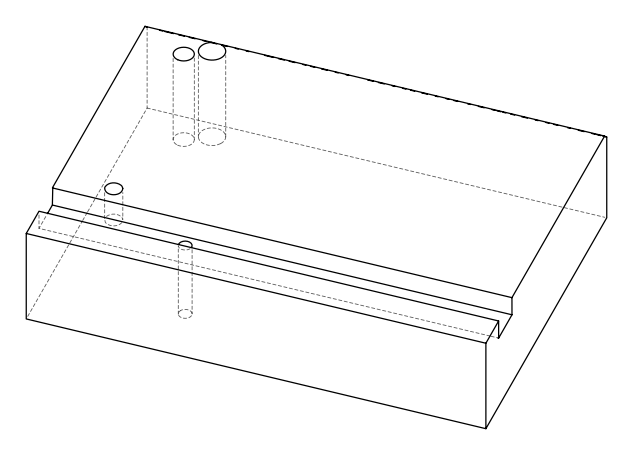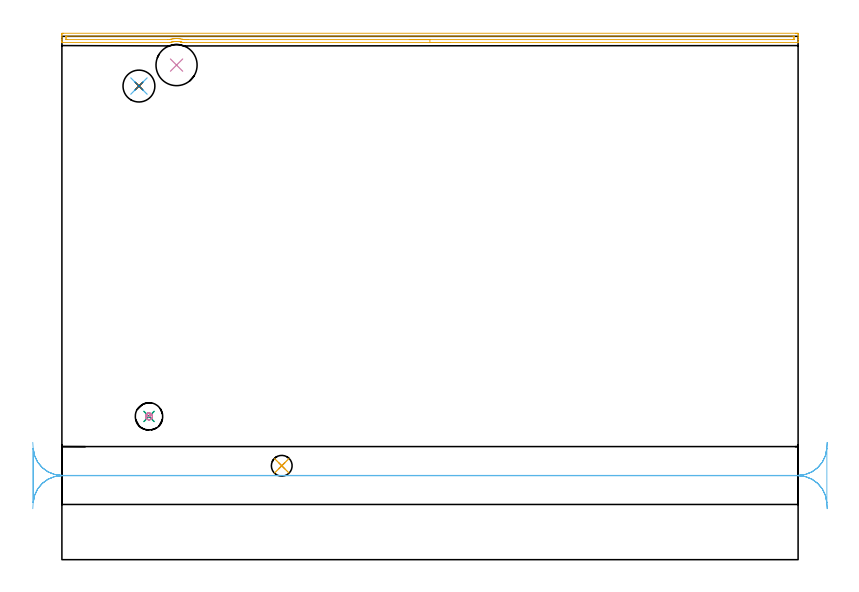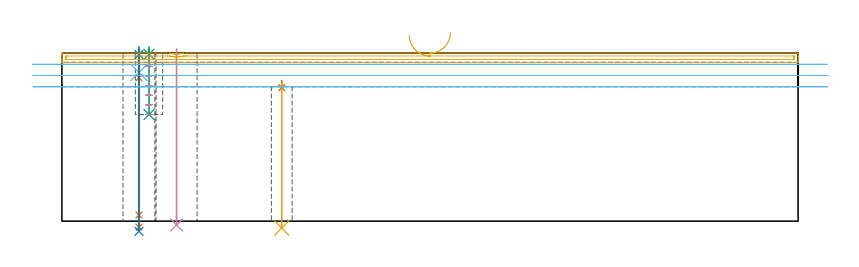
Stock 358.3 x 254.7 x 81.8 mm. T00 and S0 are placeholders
(PLAN: 12 operations, 9 tool changes, 13.1 min)
(1 SPOT_DRILL | STEP1HOLE_1 | NXT0321_9005460120000 | 0.03 min | 1743 mm3)
(2 SPOT_DRILL_1 | STEP1HOLE_2 | NXT0321_9005460120000 | 0.03 min | 3 mm3)
(3 SPOT_DRILL_2 | STEP1POCKET | NXT0321_9005460120000 | 0.03 min | 2 mm3)
(4 INDEXABLE_INSERT_DRILL_THROUGH_HOLE_FROM_SOLID | STEP1HOLE | NXT0302_011 | 0.34 min | 25667 mm3)
(5 DRILL_THROUGH_HOLE_INTO_CENTER | STEP1HOLE_1 | NXT0301_072 | 0.29 min | 5278 mm3)
(6 DRILL_BLIND_HOLE_INTO_CENTER | STEP1HOLE_2 | UGT0301_185 | 0.05 min | 252 mm3)
(7 GUN_DRILL_THROUGH_HOLE | STEP1HOLE_2 | UGT0307_002 | 0.42 min | 2058 mm3)
(8 SPADE_DRILL_TO_ENLARGE_THROUGH_HOLE | STEP1HOLE_2 | UGT0306_006 | 0.36 min | 13096 mm3)
(9 DRILL_BLIND_HOLE_INTO_CENTER_1 | STEP1POCKET | NXT0301_128 | 0.13 min | 3251 mm3)
(10 MILL_ROUGH_BLIND_HOLE_CONTOUR | STEP1POCKET | NXT0201_013 | Spiral | 0.46 min | 896 mm3)
(11 AREA_MILL | FG_CHAMFER_SURFACE | UGT0205_001 | 5.91 min | 3632 mm3)
(12 MILL_RECTANGULAR_SLOT | SLOT_RECTANGULAR | UGT0201_006 | Follow Part, ap 7, ae 75% | 5.09 min | 163372 mm3)
(TOOL NXT0321_9005460120000 | NC Spot Drill, 142deg, 12mm, Carbide, Uncoated | D12 PA142 FL30 Z2)
(TOOL NXT0302_011 | Index. Insert Drill 20mm [880-D2000L25-05] | D20 PA176 FL100 Z2)
(TOOL NXT0301_072 | Carbide Drill 10.1mm [860.1-1010-051A1-MM 2214] | D10.1 PA140 FL71 Z2)
(TOOL UGT0301_185 | Twist Drill 6.3 mm | D6.3 PA118 FL61 Z2)
(TOOL UGT0307_002 | Gun Drill 6 mm | D6 PA130 FL24 Z1)
(TOOL UGT0306_006 | Spade Drill 15.5mm | D15.5 PA132 FL10 Z2)
(TOOL NXT0301_128 | Carbide Drill 12mm [861.1-1200-036A1-GP GC34] | D12 PA150 FL37.4 Z2)
(TOOL NXT0201_013 | ENDMILL 10mm | D10 FL30 Z4)
(TOOL UGT0205_001 | Chamfer Mill 20 x 3 x 45 deg. | D20 FL50 Z2)
(TOOL UGT0201_006 | End Mill 28 mm | D28 FL25 Z2)
(OP 1 SPOT_DRILL)
G17 G21 G94 G90
T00 M6
G54
G17 G0 G90 X107. Y45.7 S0 M3
G43 Z91.8 H0
G94 G81 G98 Z64.961 F250. R68.4
G80
M5
M2
(OP 2 SPOT_DRILL_1)
G17 G21 G94 G90
T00 M6
G54
G17 G0 G90 X37.5 Y230.5 S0 M3
G43 Z91.8 H0
G94 G81 G98 Z81.129 F250. R84.8
G80
M5
M2
(OP 3 SPOT_DRILL_2)
G17 G21 G94 G90
T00 M6
G54
G17 G0 G90 X42.4 Y69.7 S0 M3
G43 Z91.8 H0
G94 G81 G98 Z81.228 F250. R84.8
G80
M5
M2
(OP 4 INDEXABLE_INSERT_DRILL_THROUGH_HOLE_FROM_SOLID)
G17 G21 G94 G90
T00 M6
G54
G17 G0 G90 X55.8 Y240.7 S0 M3
G43 Z91.8 H1
G94 G81 G98 Z-1.849 F250. R83.8
G80
M5
M2
(OP 5 DRILL_THROUGH_HOLE_INTO_CENTER)
G17 G21 G94 G90
T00 M6
G54
G17 G0 G90 X107. Y45.7 S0 M3
G43 Z91.8 H1
G94 G73 G98 Z-3.338 F250. Q9.82 R67.4
G80
M5
M2
(OP 6 DRILL_BLIND_HOLE_INTO_CENTER)
G17 G21 G94 G90
T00 M6
G54
G17 G0 G90 X37.5 Y230.5 S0 M3
G43 Z91.8 H0
G94 G81 G98 Z72.35 F250. R83.8
G80
M5
M2
(OP 7 GUN_DRILL_THROUGH_HOLE)
G17 G21 G94 G90
T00 M6
G54
G17 G0 G90 X37.5 Y230.5 M8
G43 Z91.8 H0
Z82.343
S716 M3
G94 G1 Z69.754 F125. M26
G4 X.084
Z3. F250.
G4 X.084
Z-2.899 F125.
G4 X.084
M5
M9
G0 Z82.343
Z91.8
M2
(OP 8 SPADE_DRILL_TO_ENLARGE_THROUGH_HOLE)
G17 G21 G94 G90
T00 M6
G54
G17 G0 G90 X37.5 Y230.5 S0 M3
G43 Z91.8 H0
G94 G73 G98 Z-4.951 F250. Q14.458 R83.8
G80
M5
M2
(OP 9 DRILL_BLIND_HOLE_INTO_CENTER_1)
G17 G21 G94 G90
T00 M6
G54
G17 G0 G90 X42.4 Y69.7 S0 M3
G43 Z91.8 H1
G94 G81 G98 Z51.9 F250. R83.8
G80
M5
M2
(OP 10 MILL_ROUGH_BLIND_HOLE_CONTOUR)
G17 G21 G94 G90
T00 M6
G54
G17 G0 G90 X42.4 Y69.7 S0 M3
G43 Z91.8 H0
Z80.1
G94 G3 X43.013 Y70.737 R0.7 F250.
X41.605 Y71.146 R1.037
X40.954 Y68.905 R1.65
X41.605 Y71.146 R-1.65
X41.28 Y70.026 R0.825
X42.4 Y69.7 R0.825
G0 Z75.4
G3 X43.013 Y70.737 R0.7
X41.605 Y71.146 R1.037
X40.954 Y68.905 R1.65
X41.605 Y71.146 R-1.65
X41.28 Y70.026 R0.825
X42.4 Y69.7 R0.825
G0 Z70.7
G3 X43.013 Y70.737 R0.7
X41.605 Y71.146 R1.037
X40.954 Y68.905 R1.65
X41.605 Y71.146 R-1.65
X41.28 Y70.026 R0.825
X42.4 Y69.7 R0.825
G0 Z66.
G3 X43.013 Y70.737 R0.7
X41.605 Y71.146 R1.037
X40.954 Y68.905 R1.65
X41.605 Y71.146 R-1.65
X41.28 Y70.026 R0.825
X42.4 Y69.7 R0.825
G0 Z61.3
G3 X43.013 Y70.737 R0.7
X41.605 Y71.146 R1.037
X40.954 Y68.905 R1.65
X41.605 Y71.146 R-1.65
X41.28 Y70.026 R0.825
X42.4 Y69.7 R0.825
G0 Z56.6
G3 X43.013 Y70.737 R0.7
X41.605 Y71.146 R1.037
X40.954 Y68.905 R1.65
X41.605 Y71.146 R-1.65
X41.28 Y70.026 R0.825
X42.4 Y69.7 R0.825
G0 Z51.9
G3 X43.013 Y70.737 R0.7
X41.605 Y71.146 R1.037
X40.954 Y68.905 R1.65
X41.605 Y71.146 R-1.65
X41.28 Y70.026 R0.825
X42.4 Y69.7 R0.825
G0 Z91.8
M5
M2
(OP 11 AREA_MILL)
G17 G21 G94 G90
T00 M6
G54
G17 G0 G90 X189.101 Y251.7 S1061 M3
G43 Z91.8 H0
G94 G1 X189.063 Z90.928 F250.
X188.949 Z90.063
X188.76 Z89.212
X188.498 Z88.38
X188.164 Z87.574
X187.761 Z86.8
X187.292 Z86.064
X186.761 Z85.372
X186.172 Z84.729
X185.529 Z84.14
X184.837 Z83.608
X184.101 Z83.14
X183.327 Z82.737
X182.521 Z82.403
X181.689 Z82.141
X180.837 Z81.952
X179.972 Z81.838
X179.101 Z81.8
X60.651 Y251.701 Z81.799
X59.389 Y251.706 Z81.793
X58.92 Y251.713 Z81.778
X58.827 Y251.732 Z81.763
X58.825
X58.417 Y251.843 Z81.654
X58.04 Y251.937 Z81.562
X57.969 Y251.955 Z81.545
X57.932 Y251.962 Z81.537
X57.835 Y251.98 Z81.517
X57.742 Y251.997 Z81.497
X57.522 Y252.041 Z81.454
X57.074 Y252.11 Z81.387
X56.849 Y252.134 Z81.363
X56.628 Y252.158 Z81.34
X56.18 Y252.188 Z81.309
X56.153 Y252.189 Z81.308
X56.012 Y252.193 Z81.301
X55.905 Y252.192 Z81.298
X55.715 Y252.193
X55.621 Y252.196 Z81.3
X55.286 Y252.181 Z81.318
X55.147 Y252.169 Z81.326
X55.026 Y252.158 Z81.333
X54.97 Y252.154 Z81.338
X54.838 Y252.145 Z81.351
X54.766 Y252.137 Z81.36
X54.391 Y252.093 Z81.405
X54.171 Y252.055 Z81.441
X54.053 Y252.036 Z81.462
X53.943 Y252.019 Z81.48
X53.497 Y251.924 Z81.575
X53.279 Y251.866 Z81.632
X53.205 Y251.846 Z81.652
X52.848 Y251.752 Z81.743
X52.673 Y251.708 Z81.787
X52.399 Y251.703 Z81.797
X0.162 Y251.7 Z81.8
X0.008 Y251.702 Z81.788
X0. Y251.715 Z81.776
Y252.052 Z81.448
Y252.423 Z81.077
Y253.066 Z80.429
Y254.272 Z79.225
Y254.834 Z78.66
Y255.436 Z78.059
X0.003 Y255.717 Z77.778
X0.009 Y256.191 Z77.305
X0.127 Y256.194 Z77.302
X0.609 Y256.2 Z77.3
X357.204
X357.691 Y256.199 Z77.301
X358.173 Y256.194 Z77.302
X358.291 Y256.191 Z77.305
X358.3 Y255.717 Z77.778
Y255.436 Z78.059
Y254.834 Z78.66
Y254.272 Z79.225
Y253.95 Z79.546
Y253.388 Z80.108
Y253.066 Z80.429
Y252.051 Z81.448
X358.293 Y251.714 Z81.777
X358.291 Y251.703 Z81.788
X358.137 Y251.7 Z81.8
X179.101
Y253.114 Z80.386
X61.313
X60.42 Y253.116 Z80.384
X60.37
X59.527 Y253.122 Z80.378
X59.469 Y253.124 Z80.376
X59.256 Y253.139 Z80.361
X59.016 Y253.194 Z80.306
X58.635 Y253.281 Z80.219
X58.359 Y253.339 Z80.161
X57.742 Y253.449 Z80.051
X57.292 Y253.511 Z79.989
X56.849 Y253.558 Z79.942
X56.317 Y253.594 Z79.906
X55.957 Y253.604 Z79.896
X55.419 Y253.599 Z79.901
X55.064 Y253.58 Z79.92
X54.583 Y253.543 Z79.957
X54.171 Y253.494 Z80.006
X53.794 Y253.44 Z80.06
X53.279 Y253.347 Z80.153
X53.045 Y253.298 Z80.202
X52.386 Y253.145 Z80.355
X52.321 Y253.131 Z80.369
X51.493 Y253.118 Z80.382
X51.441
X2.394 Y253.115 Z80.385
X2.345 Y253.116 Z80.384
X2.01 Y253.124 Z80.376
X2.006 Y253.229 Z80.271
X2.001 Y253.455 Z80.045
Y253.95 Z79.55
Y254.339 Z79.161
X2.008 Y254.73 Z78.77
X2.01 Y254.777 Z78.723
X2.027 Y254.78 Z78.72
X2.078 Y254.783 Z78.717
X2.183 Y254.785 Z78.715
X2.394 Y254.786 Z78.714
X355.906 Y254.785 Z78.715
X355.955
X356.29 Y254.776 Z78.724
X356.294 Y254.671 Z78.829
X356.299 Y254.445 Z79.055
Y253.95 Z79.55
Y253.561 Z79.939
X356.292 Y253.17 Z80.33
X356.29 Y253.123 Z80.377
X356.273 Y253.12 Z80.38
X356.222 Y253.117 Z80.383
X356.117 Y253.115 Z80.385
X355.906 Y253.114 Z80.386
X179.101
X178.229 Z80.424
X177.364 Z80.538
X176.513 Z80.726
X175.681 Z80.989
X174.875 Z81.323
X174.101 Z81.725
X173.365 Z82.194
X172.673 Z82.725
X172.03 Z83.315
X171.44 Z83.958
X170.909 Z84.65
X170.441 Z85.386
X170.038 Z86.16
X169.704 Z86.965
X169.442 Z87.798
X169.253 Z88.649
X169.139 Z89.514
X169.101 Z90.386
G0 Z91.8
M5
M2
(OP 12 MILL_RECTANGULAR_SLOT)
G17 G21 G94 G90
T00 M6
G54
G17 G0 G90 X-14.166 Y24.822 S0 M3
G43 Z91.903 H0
Z76.333
G94 G1 X-13.97 Y27.816 F250.
G2 X0. Y40.9 R14. F500.
G1 X358.3
G2 X372.27 Y27.816 R14.
G1 X372.3
Y54.084
X372.27
G2 X358.3 Y41. R14.
G1 X0.
G2 X-13.97 Y54.084 R14.
G1 X-14.166 Y57.078 F250.
G0 Z91.903
X372.466 Y57.077
Z70.867
G1 X372.27 Y54.084
G2 X358.3 Y41. R14. F500.
G1 X0.
G2 X-13.97 Y54.084 R14.
G1 X-14.
Y27.816
X-13.97
G2 X0. Y40.9 R14.
G1 X358.3
G2 X372.27 Y27.816 R14.
G1 X372.466 Y24.823 F250.
G0 Y57.077 Z65.4
G1 X372.27 Y54.084
G2 X358.3 Y41. R14. F500.
G1 X0.
G2 X-13.97 Y54.084 R14.
G1 X-14.
Y27.816
X-13.97
G2 X0. Y40.9 R14.
G1 X358.3
G2 X372.27 Y27.816 R14.
G1 X372.466 Y24.823 F250.
G0 Z91.903
M5
M2
